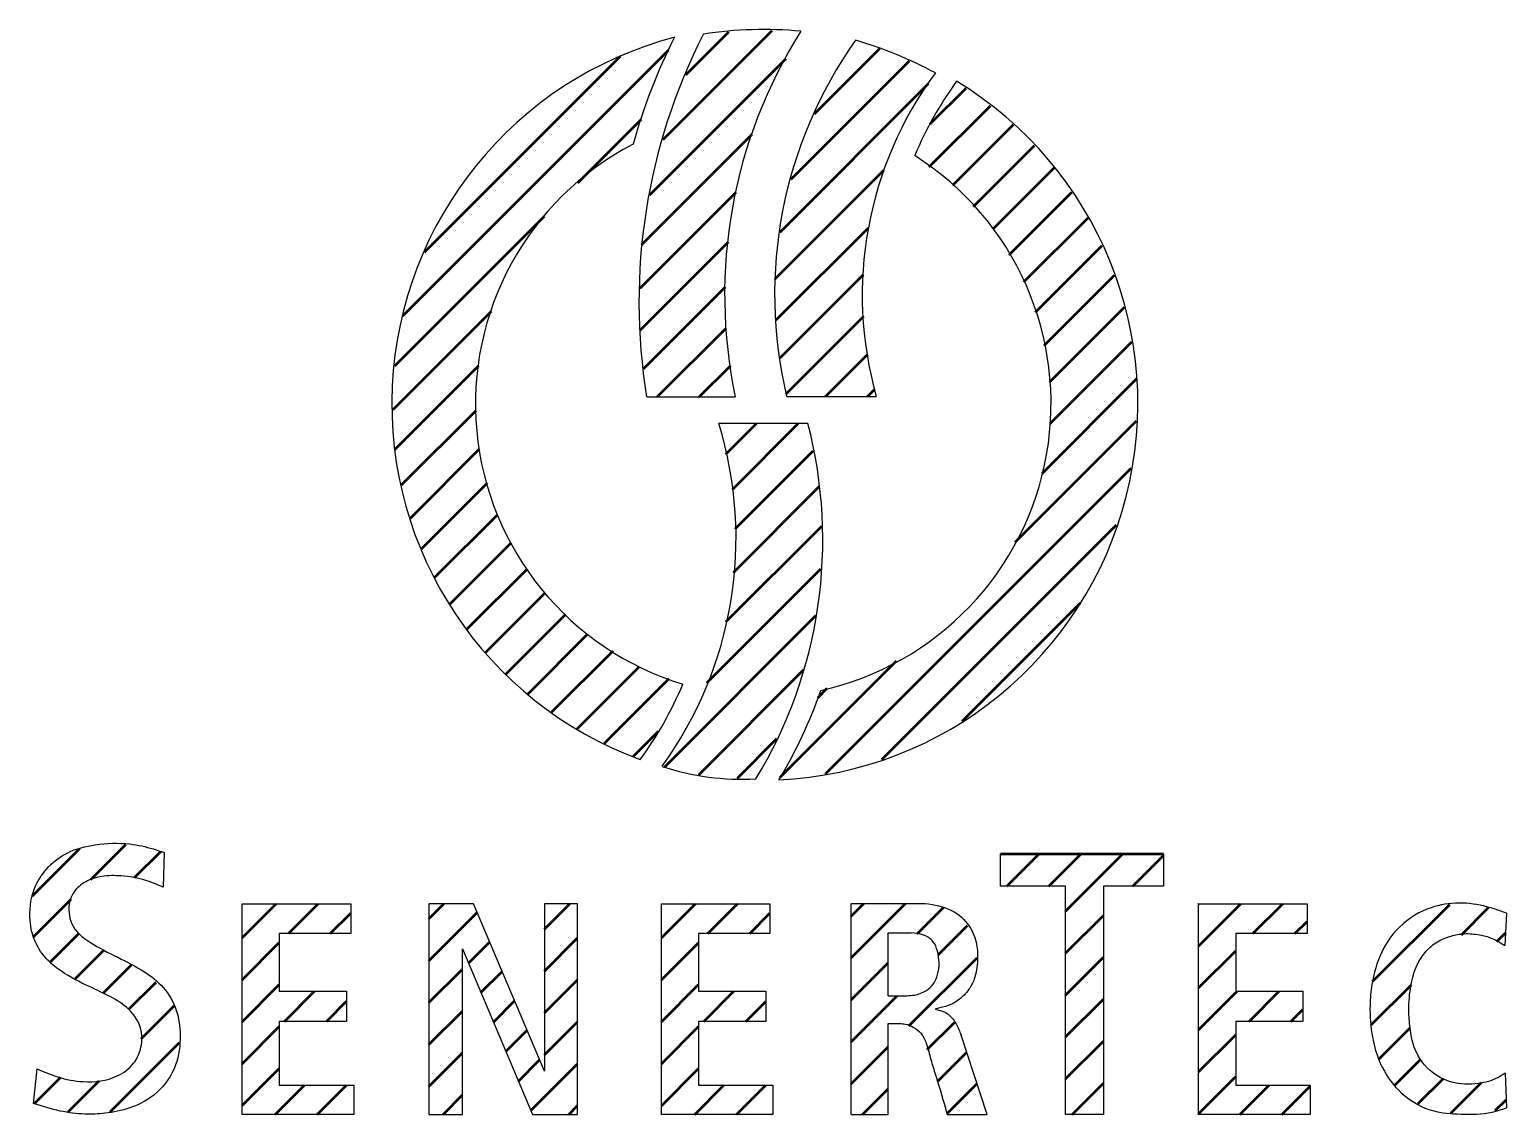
# Model space of a CAD drawing. Header units: millimetres. Extents: x 40.9 to 80.4, y -8.7 to 20.4.
import ezdxf

# ---------------------------------------------------------------- set-up
doc = ezdxf.new("R2010")
doc.units = ezdxf.units.MM
doc.layers.add('AM_0', color=7, linetype='Continuous', lineweight=50)

msp = doc.modelspace()

# ---------------------------------------------------------------- linework, layer by layer
for p, q in [((57.384, 10.521), (59.757, 10.521)), ((61.131, 10.532), (63.531, 10.532)), ((61.7, 9.806), (59.315, 9.806)), ((44.471, -1.675), (44.438, -2.604)), ((66.855, -2.572), (66.855, -1.709)), ((71.214, -1.709), (71.214, -2.572)), ((68.598, -2.572), (66.855, -2.572)), ((68.598, -8.683), (68.598, -2.572)), ((71.214, -2.572), (69.608, -2.572)), ((69.608, -2.572), (69.608, -8.683)), ((46.556, -3.045), (49.462, -3.045)), ((46.556, -8.683), (46.556, -3.045)), ((49.462, -3.045), (49.462, -3.843)), ((52.753, -3.048), (51.557, -3.048)), ((51.557, -3.048), (51.557, -8.683)), ((54.647, -7.53), (52.753, -3.048)), ((55.534, -3.046), (54.647, -3.046)), ((54.647, -3.046), (54.647, -7.53)), ((55.534, -8.683), (55.534, -3.046)), ((57.777, -3.045), (60.684, -3.045)), ((57.777, -8.683), (57.777, -3.045)), ((60.684, -3.045), (60.684, -3.843)), ((62.856, -8.683), (62.856, -3.036)), ((62.856, -3.036), (64.839, -3.036)), ((72.154, -3.045), (75.06, -3.045)), ((72.154, -8.683), (72.154, -3.045)), ((75.06, -3.045), (75.06, -3.843)), ((80.395, -3.294), (80.353, -4.164)), ((49.462, -3.843), (47.551, -3.843)), ((47.551, -3.843), (47.551, -5.387)), ((60.684, -3.843), (58.773, -3.843)), ((58.773, -3.843), (58.773, -5.387)), ((63.847, -5.508), (63.847, -3.824)), ((63.847, -3.824), (64.46, -3.824)), ((75.06, -3.843), (73.15, -3.843)), ((73.15, -3.843), (73.15, -5.387)), ((52.454, -8.683), (52.454, -4.255)), ((52.454, -4.255), (54.327, -8.683)), ((47.551, -5.387), (49.35, -5.387)), ((49.35, -5.387), (49.35, -6.193)), ((58.773, -5.387), (60.572, -5.387)), ((60.572, -5.387), (60.572, -6.193)), ((63.847, -5.508), (64.348, -5.508)), ((73.15, -5.387), (74.948, -5.387)), ((74.948, -5.387), (74.948, -6.193)), ((49.35, -6.193), (47.551, -6.193)), ((47.551, -6.193), (47.551, -7.899)), ((60.572, -6.193), (58.773, -6.193)), ((58.773, -6.193), (58.773, -7.899)), ((63.847, -8.683), (63.847, -6.254)), ((63.847, -6.254), (64.147, -6.254)), ((74.948, -6.193), (73.15, -6.193)), ((73.15, -6.193), (73.15, -7.899)), ((66.498, -8.683), (65.801, -6.561)), ((40.971, -8.388), (41.071, -7.468)), ((47.551, -7.899), (49.544, -7.899)), ((49.544, -7.899), (49.544, -8.683)), ((58.773, -7.899), (60.765, -7.899)), ((60.765, -7.899), (60.765, -8.683)), ((73.15, -7.899), (75.142, -7.899)), ((75.142, -7.899), (75.142, -8.683)), ((80.36, -7.577), (80.398, -8.509)), ((49.544, -8.683), (46.556, -8.683)), ((51.557, -8.683), (52.454, -8.683)), ((54.327, -8.683), (55.534, -8.683)), ((60.765, -8.683), (57.777, -8.683)), ((62.856, -8.683), (63.847, -8.683)), ((65.431, -8.683), (66.498, -8.683)), ((69.608, -8.683), (68.598, -8.683)), ((75.142, -8.683), (72.154, -8.683))]:
    msp.add_line(p, q)
for centre, radius, start, end in [((72.915, 13.063), 15.738, 152.8868, 189.2954), ((60.512, 9.511), 10.844, 84.7156, 98.5135), ((72.698, 13.253), 13.227, 147.7614, 191.9231), ((60.706, 10.336), 10.144, 104.7229, 249.8515), ((72.182, 13.063), 15.738, 153.2482, 164.4368), ((72.573, 13.265), 11.764, 144.6552, 193.4333), ((59.8, 9.28), 11.248, 61.8202, 73.5914), ((73.175, 13.248), 10.02, 143.5882, 195.7262), ((60.443, 10.347), 10.089, 272.7155, 58.7289), ((73.789, 13.083), 10.02, 144.0196, 157.1045), ((60.64, 10.332), 7.839, 117.4995, 253.052), ((60.346, 10.343), 7.862, 282.4636, 57.6018), ((49.357, 6.742), 10.419, 324.1029, 17.1007), ((49.748, 6.697), 12.35, 328.7828, 14.5784), ((48.772, 6.922), 10.419, 324.1029, 336.8937), ((50.36, 6.671), 12.35, 328.7828, 341.0806), ((59.945, 7.129), 6.842, 251.7017, 273.0511)]:
    msp.add_arc(centre, radius, start, end)
for points, knots in [([(41.071, -7.468), (41.254, -7.545), (41.648, -7.71), (42.374, -7.854), (43.12, -7.764), (43.654, -7.378), (43.866, -6.925), (43.905, -6.378), (43.564, -5.843), (42.987, -5.498), (42.327, -5.204), (41.717, -4.888), (41.254, -4.478), (40.954, -4.008), (40.831, -3.334), (40.976, -2.409), (41.713, -1.665), (42.672, -1.431), (43.46, -1.404), (44.075, -1.538), (44.376, -1.642), (44.471, -1.675)], [0, 0, 0, 0, 0.5954, 1.280951, 2.205337, 2.758671, 3.173245, 3.670053, 4.341637, 4.941847, 5.670664, 6.515814, 6.986214, 7.511956, 8.15381, 9.000666, 10.236643, 11.005711, 11.926658, 12.577541, 12.881241, 12.881241, 12.881241, 12.881241]), ([(44.438, -2.604), (44.287, -2.536), (43.931, -2.377), (43.37, -2.293), (42.818, -2.283), (42.365, -2.426), (42.035, -2.696), (41.878, -3.137), (41.975, -3.737), (42.606, -4.174), (43.271, -4.501), (43.931, -4.837), (44.483, -5.263), (44.837, -5.875), (44.925, -6.606), (44.835, -7.411), (44.328, -8.136), (43.607, -8.533), (42.932, -8.662), (42.304, -8.692), (41.656, -8.608), (41.208, -8.464), (40.971, -8.388)], [0, 0, 0, 0, 0.494219, 1.168331, 1.682321, 2.13933, 2.567742, 2.904615, 3.507054, 4.230995, 5.075441, 5.767929, 6.443093, 7.139266, 7.819289, 8.624699, 9.519205, 10.349297, 11.032174, 11.565425, 12.2309, 12.977023, 12.977023, 12.977023, 12.977023]), ([(64.839, -3.036), (65.084, -3.076), (65.54, -3.15), (66.043, -3.591), (66.233, -4.1), (66.253, -4.589), (66.195, -5.005), (66.001, -5.378), (65.772, -5.605), (65.5, -5.768), (65.285, -5.813), (65.145, -5.855), (65.102, -5.868)], [0, 0, 0, 0, 0.732969, 1.365274, 1.897542, 2.317465, 2.827286, 3.134658, 3.562925, 3.776479, 4.078462, 4.214541, 4.214541, 4.214541, 4.214541]), ([(80.395, -3.294), (80.194, -3.224), (79.754, -3.07), (79.03, -2.992), (78.188, -3.159), (77.476, -3.642), (76.994, -4.387), (76.794, -5.088), (76.726, -5.862), (76.78, -6.659), (77.061, -7.523), (77.635, -8.225), (78.379, -8.631), (79.2, -8.686), (79.875, -8.684), (80.27, -8.552), (80.398, -8.509)], [0, 0, 0, 0, 0.639791, 1.395212, 2.152025, 3.176986, 3.870775, 4.777405, 5.333492, 6.196787, 7.160145, 8.006634, 8.859191, 9.614068, 10.453165, 10.858302, 10.858302, 10.858302, 10.858302]), ([(64.348, -5.508), (64.416, -5.504), (64.591, -5.494), (64.845, -5.402), (65.07, -5.206), (65.19, -4.935), (65.225, -4.626), (65.182, -4.321), (65.069, -4.029), (64.789, -3.854), (64.574, -3.835), (64.46, -3.824)], [0, 0, 0, 0, 0.203474, 0.525518, 0.79043, 1.07484, 1.391508, 1.71378, 1.995652, 2.299354, 2.64056, 2.64056, 2.64056, 2.64056]), ([(80.36, -7.577), (80.294, -7.623), (80.082, -7.768), (79.589, -7.893), (78.868, -7.883), (78.229, -7.469), (77.906, -6.898), (77.809, -6.387), (77.772, -5.831), (77.818, -5.257), (77.962, -4.724), (78.207, -4.343), (78.495, -4.065), (78.855, -3.92), (79.236, -3.829), (79.609, -3.857), (80.003, -3.945), (80.227, -4.085), (80.353, -4.164)], [0, 0, 0, 0, 0.24222, 0.764411, 1.495678, 2.351453, 2.899261, 3.425221, 3.896786, 4.571394, 5.145934, 5.527684, 5.921404, 6.323105, 6.675159, 7.090578, 7.432292, 7.875018, 7.875018, 7.875018, 7.875018]), ([(65.102, -5.868), (65.193, -5.888), (65.331, -5.917), (65.531, -6.052), (65.682, -6.265), (65.759, -6.458), (65.801, -6.561)], [0, 0, 0, 0, 0.277155, 0.418821, 0.710877, 1.043672, 1.043672, 1.043672, 1.043672]), ([(64.147, -6.254), (64.201, -6.255), (64.332, -6.259), (64.534, -6.346), (64.749, -6.509), (64.9, -6.823), (64.981, -7.21), (65.186, -7.84), (65.328, -8.33), (65.431, -8.683)], [0, 0, 0, 0, 0.162148, 0.389578, 0.647549, 0.954408, 1.406978, 1.835407, 2.938535, 2.938535, 2.938535, 2.938535])]:
    msp.add_open_spline(points, degree=3, knots=knots)
at = {"layer": 'AM_0'}
for p, q in [((57.823, 17.412), (60.745, 20.333)), ((58.432, 19.144), (59.584, 20.296)), ((50.86, 12.694), (57.98, 19.814)), ((61.878, 18.099), (63.623, 19.844)), ((51.44, 14.396), (56.687, 19.644)), ((57.467, 15.933), (61.114, 19.58)), ((61.251, 16.35), (64.422, 19.52)), ((60.955, 14.931), (64.932, 18.908)), ((64.974, 17.827), (65.934, 18.787)), ((64.949, 16.68), (66.585, 18.316)), ((55.54, 16.251), (57.242, 17.954)), ((65.583, 16.192), (67.202, 17.81)), ((57.258, 14.602), (60.208, 17.552)), ((66.132, 15.618), (67.764, 17.25)), ((66.659, 15.023), (68.292, 16.655)), ((60.827, 13.681), (63.735, 16.589)), ((57.213, 13.434), (59.782, 16.003)), ((67.087, 14.328), (68.763, 16.004)), ((50.642, 11.353), (54.648, 15.359)), ((60.851, 12.582), (63.319, 15.051)), ((67.481, 13.599), (69.199, 15.318)), ((57.207, 12.306), (59.575, 14.674)), ((67.795, 12.791), (69.576, 14.572)), ((57.308, 11.284), (59.494, 13.47)), ((60.96, 11.568), (63.187, 13.796)), ((68.021, 11.894), (69.905, 13.778)), ((50.594, 10.183), (53.229, 12.818)), ((61.119, 10.605), (63.2, 12.686)), ((68.171, 10.922), (70.176, 12.927)), ((57.667, 10.521), (59.511, 12.365)), ((68.18, 9.808), (70.366, 11.994)), ((62.168, 10.532), (63.302, 11.666)), ((50.644, 9.111), (52.895, 11.361)), ((58.789, 10.521), (59.634, 11.366)), ((63.291, 10.532), (63.49, 10.731)), ((67.967, 8.472), (70.507, 11.013)), ((50.825, 8.169), (52.816, 10.16)), ((59.5, 8.986), (60.32, 9.806)), ((59.681, 8.044), (61.442, 9.806)), ((67.248, 6.631), (70.496, 9.879)), ((51.058, 7.279), (52.911, 9.132)), ((59.752, 6.993), (61.838, 9.079)), ((62.169, 0.429), (70.349, 8.61)), ((51.357, 6.456), (53.124, 8.223)), ((59.704, 5.823), (62.01, 8.129)), ((51.718, 5.694), (53.397, 7.373)), ((59.503, 4.499), (62.069, 7.065)), ((63.678, 0.816), (69.961, 7.099)), ((52.118, 4.972), (53.766, 6.62)), ((52.58, 4.311), (54.191, 5.922)), ((58.998, 2.872), (62.047, 5.921)), ((53.074, 3.682), (54.669, 5.278)), ((65.829, 1.844), (68.998, 5.013)), ((53.625, 3.111), (55.223, 4.709)), ((57.866, 0.617), (61.915, 4.666)), ((54.208, 2.572), (55.804, 4.167)), ((54.848, 2.089), (56.483, 3.724)), ((55.521, 1.639), (57.19, 3.308)), ((58.779, 0.407), (61.593, 3.221)), ((60.961, 0.345), (64.075, 3.459)), ((56.256, 1.252), (57.987, 2.983)), ((61.962, 2.468), (62.216, 2.722)), ((57.026, 0.899), (57.7, 1.573)), ((59.811, 0.316), (60.868, 1.374)), ((40.944, -2.835), (42.208, -1.57)), ((42.503, -2.398), (43.444, -1.457)), ((43.677, -2.347), (44.375, -1.649)), ((66.855, -1.709), (71.214, -1.709)), ((67.025, -2.572), (67.888, -1.709)), ((68.148, -2.572), (69.01, -1.709)), ((68.598, -3.244), (70.133, -1.709)), ((70.393, -2.572), (71.214, -1.751)), ((40.971, -3.93), (41.978, -2.923)), ((46.556, -3.958), (47.469, -3.045)), ((47.793, -3.843), (48.591, -3.045)), ((51.557, -3.447), (51.956, -3.048)), ((54.647, -3.724), (55.326, -3.046)), ((57.777, -3.962), (58.694, -3.045)), ((59.019, -3.843), (59.817, -3.045)), ((62.856, -3.374), (63.193, -3.036)), ((62.856, -4.496), (64.316, -3.036)), ((64.622, -3.852), (65.332, -3.143)), ((72.154, -3.055), (72.165, -3.045)), ((72.154, -4.178), (73.287, -3.045)), ((73.612, -3.843), (74.41, -3.045)), ((76.816, -5.129), (78.884, -3.061)), ((79.193, -3.875), (79.919, -3.148)), ((48.916, -3.843), (49.462, -3.297)), ((51.557, -4.57), (52.85, -3.277)), ((60.141, -3.843), (60.684, -3.301)), ((68.598, -4.366), (69.608, -3.356)), ((74.734, -3.843), (75.06, -3.517)), ((41.415, -4.609), (42.189, -3.834)), ((65.185, -4.412), (65.971, -3.626)), ((80.138, -4.052), (80.37, -3.82)), ((42.097, -5.049), (42.863, -4.283)), ((46.556, -5.081), (47.551, -4.085)), ((52.615, -4.635), (53.183, -4.066)), ((54.647, -4.847), (55.534, -3.96)), ((57.777, -5.084), (58.773, -4.089)), ((72.154, -5.3), (73.15, -4.305)), ((42.834, -5.435), (43.593, -4.676)), ((62.856, -5.619), (63.847, -4.627)), ((64.404, -6.315), (66.23, -4.49)), ((68.598, -5.489), (69.608, -4.479)), ((51.557, -5.692), (52.454, -4.795)), ((52.948, -5.423), (53.517, -4.855)), ((54.647, -5.969), (55.534, -5.083)), ((43.512, -5.879), (44.251, -5.14)), ((46.556, -6.203), (47.551, -5.208)), ((47.689, -6.193), (48.494, -5.387)), ((57.777, -6.207), (58.773, -5.211)), ((58.914, -6.193), (59.72, -5.387)), ((62.856, -6.741), (64.089, -5.508)), ((72.154, -6.423), (73.19, -5.387)), ((73.507, -6.193), (74.313, -5.387)), ((76.778, -6.29), (77.854, -5.213)), ((43.855, -6.659), (44.738, -5.775)), ((48.811, -6.193), (49.35, -5.654)), ((51.557, -6.815), (52.454, -5.918)), ((53.282, -6.212), (53.85, -5.644)), ((60.037, -6.193), (60.572, -5.658)), ((68.598, -6.611), (69.608, -5.601)), ((74.63, -6.193), (74.948, -5.874)), ((54.647, -7.092), (55.534, -6.205)), ((64.896, -6.946), (65.621, -6.221)), ((46.556, -7.326), (47.551, -6.33)), ((53.616, -7.001), (54.184, -6.433)), ((57.777, -7.329), (58.773, -6.334)), ((72.154, -7.546), (73.15, -6.55)), ((76.981, -7.209), (77.819, -6.371)), ((43.024, -8.613), (44.879, -6.758)), ((51.557, -7.937), (52.454, -7.04)), ((62.856, -7.864), (63.847, -6.872)), ((65.165, -7.799), (65.95, -7.015)), ((68.598, -7.734), (69.608, -6.724)), ((46.556, -8.448), (47.551, -7.453)), ((53.949, -7.79), (54.517, -7.222)), ((54.283, -8.579), (55.534, -7.328)), ((57.777, -8.452), (58.773, -7.457)), ((77.412, -7.901), (78.105, -7.207)), ((40.996, -8.395), (41.7, -7.691)), ((41.895, -8.619), (42.729, -7.785)), ((47.444, -8.683), (48.228, -7.899)), ((48.566, -8.683), (49.351, -7.899)), ((58.669, -8.683), (59.453, -7.899)), ((59.791, -8.683), (60.576, -7.899)), ((65.425, -8.663), (66.228, -7.86)), ((68.772, -8.683), (69.608, -7.846)), ((72.154, -8.668), (73.15, -7.673)), ((73.262, -8.683), (74.046, -7.899)), ((78.038, -8.396), (78.716, -7.719)), ((78.908, -8.649), (79.727, -7.83)), ((51.934, -8.683), (52.454, -8.163)), ((63.159, -8.683), (63.847, -7.995)), ((74.384, -8.683), (75.142, -7.925)), ((80.1, -8.58), (80.389, -8.291)), ((55.301, -8.683), (55.534, -8.45))]:
    msp.add_line(p, q, dxfattribs=at)

doc.saveas('drawing.dxf')
